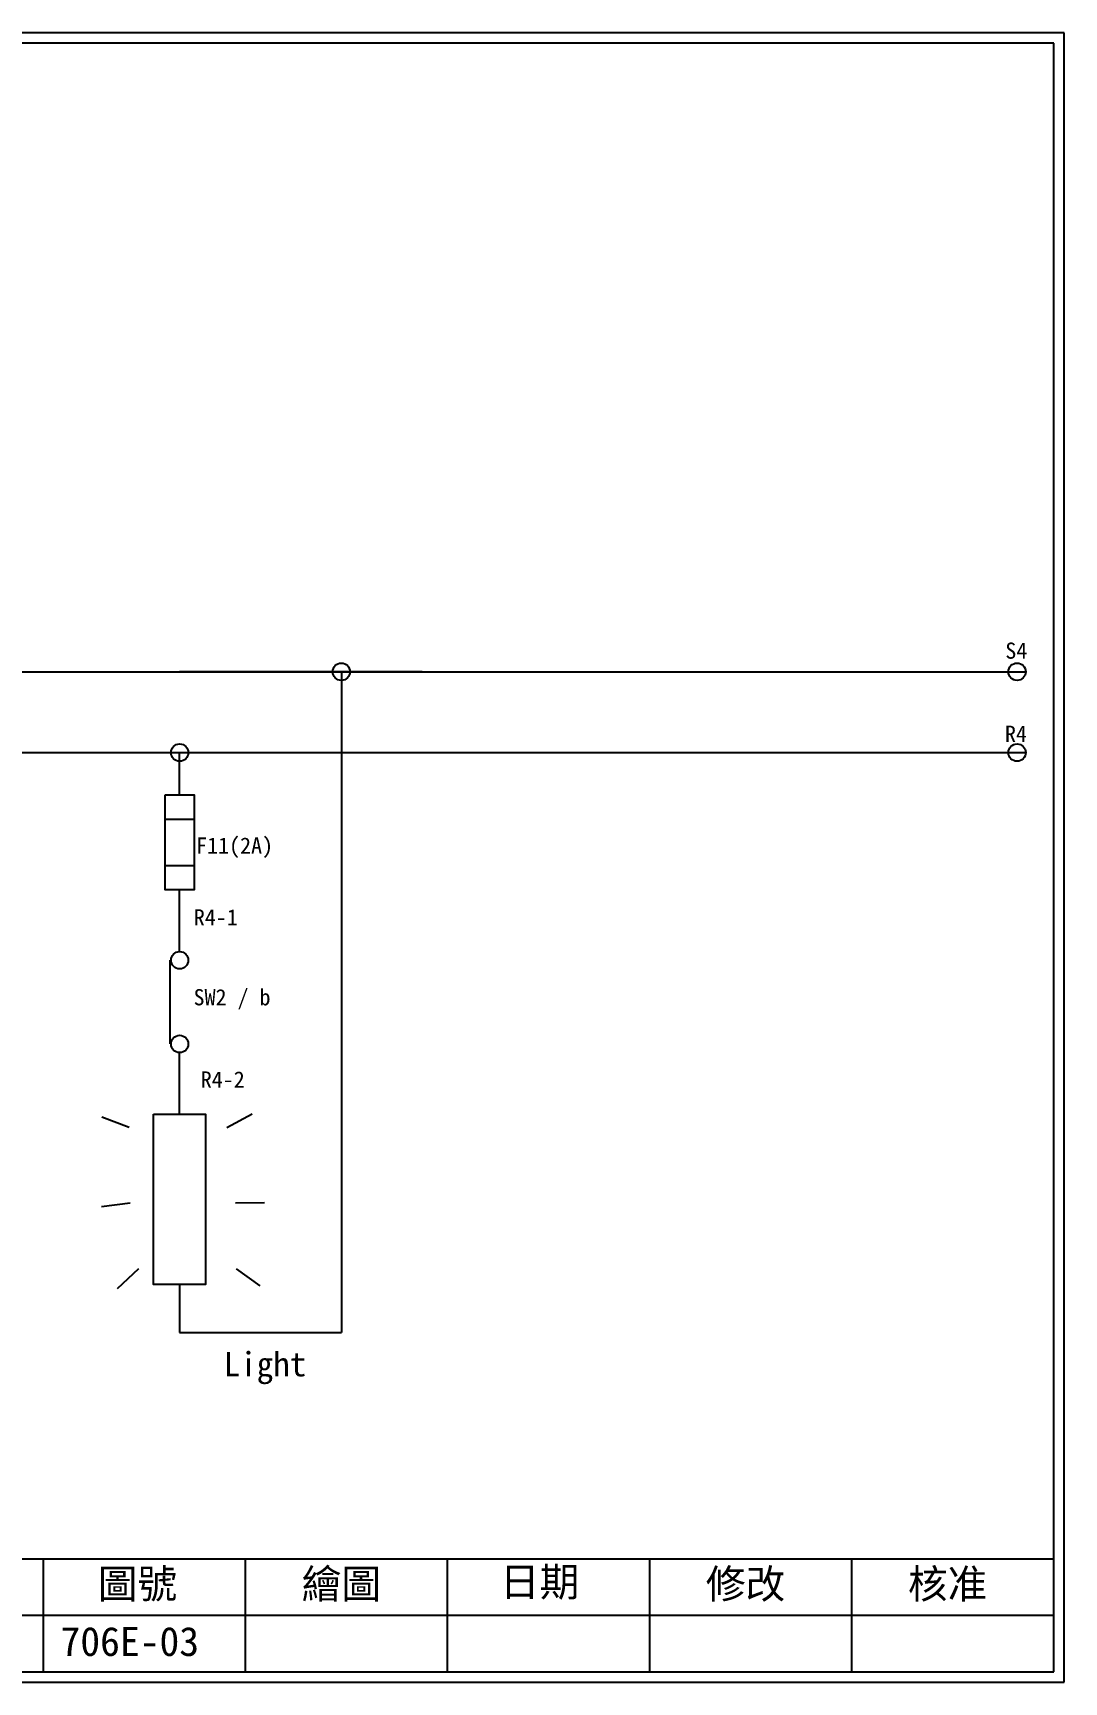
# Model space of a CAD drawing. Extents: x 10 to 297, y 3 to 207.
# Drawn here: x 169.5 to 297, y 3 to 207 of the extents above; entities that cross this region are included whole.
import ezdxf

# ---------------------------------------------------------------- set-up
doc = ezdxf.new("R2010")
doc.units = 0
doc.layers.get('0').update_dxf_attribs({"linetype": 'CONTINUOUS'})
doc.layers.add('圖框層', color=7, linetype='CONTINUOUS')
doc.layers.add('標尺寸層', color=3, linetype='CONTINUOUS')
doc.styles.add('STSL', font='kaiu.ttf')

msp = doc.modelspace()

# ---------------------------------------------------------------- linework, layer by layer
at = {"color": 7}
for centre in [(207.6, 127.96), (291.19, 127.96), (187.6, 117.96), (291.19, 117.96), (187.6, 92.28), (187.6, 81.92)]:
    msp.add_circle(centre, 1.07, dxfattribs=at)
at = {"layer": '圖框層', "color": 7}
for p, q in [((297, 206.97), (10, 206.97)), ((297, 3), (297, 206.97)), ((295.75, 205.72), (11.25, 205.72)), ((295.75, 4.25), (295.75, 205.72)), ((11.25, 18.25), (295.75, 18.25)), ((170.75, 4.25), (170.75, 18.25)), ((195.75, 4.25), (195.75, 18.25)), ((220.75, 4.25), (220.75, 18.25)), ((245.75, 4.25), (245.75, 18.25)), ((270.75, 4.25), (270.75, 18.25)), ((145.75, 11.25), (295.75, 11.25)), ((11.25, 4.25), (295.75, 4.25)), ((10, 3), (297, 3))]:
    msp.add_line(p, q, dxfattribs=at)
at = {"layer": '標尺寸層', "color": 7}
for p, q in [((15.37, 127.96), (217.6, 127.96)), ((217.6, 127.96), (187.6, 127.96)), ((207.6, 127.96), (207.6, 46.22)), ((217.6, 127.96), (292.26, 127.96)), ((291.19, 126.89), (291.19, 126.82)), ((15.37, 117.96), (197.6, 117.96)), ((187.6, 112.72), (187.6, 117.96)), ((197.6, 117.96), (292.26, 117.96)), ((291.19, 116.89), (291.19, 116.82)), ((185.81, 109.72), (189.39, 109.72)), ((185.81, 103.98), (189.39, 103.98)), ((187.6, 93.35), (187.6, 100.98)), ((186.4, 92.28), (186.4, 81.92)), ((187.6, 73.22), (187.6, 80.85)), ((181.34, 71.57), (177.99, 72.86)), ((193.42, 71.57), (196.57, 73.29)), ((181.49, 62.21), (177.93, 61.79)), ((194.52, 62.27), (198.11, 62.33)), ((182.51, 54.09), (179.88, 51.65)), ((194.6, 54.09), (197.53, 52.02)), ((187.6, 52.17), (187.6, 46.22)), ((187.6, 46.22), (207.6, 46.22))]:
    msp.add_line(p, q, dxfattribs=at)
for points in [[(185.81, 112.72), (189.39, 112.72), (189.39, 100.98), (185.81, 100.98)], [(184.38, 73.22), (190.81, 73.22), (190.81, 52.17), (184.38, 52.17)]]:
    msp.add_lwpolyline(points, close=True, dxfattribs=at)

# ---------------------------------------------------------------- texts
at = {"layer": '圖框層', "color": 7, "style": 'STSL'}
for s, height, p in [('S4', 2, (289.74, 129.57)), ('R4', 2, (289.69, 119.29)), ('F11(2A)', 2, (189.63, 105.46)), ('R4-1', 2, (189.35, 96.58)), ('SW2 / b', 2, (189.32, 86.7)), ('R4-2', 2, (190.21, 76.53)), ('Light', 3, (193.05, 40.81)), ('圖號', 3.6, (177.47, 13.34)), ('繪圖', 3.6, (202.69, 13.34)), ('日期', 3.6, (227.22, 13.59)), ('修改', 3.6, (252.69, 13.34)), ('核准', 3.6, (277.69, 13.34)), ('706E-03', 3.6, (172.86, 6.22))]:
    msp.add_text(s, height=height, dxfattribs=at).set_placement(p)

doc.saveas('drawing.dxf')
